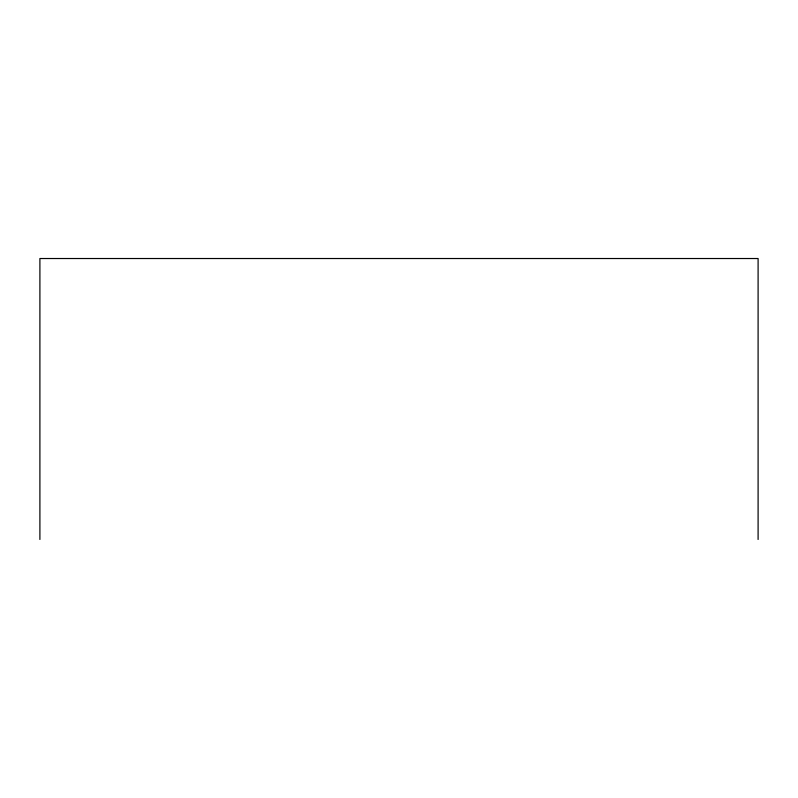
<?xml version="1.0" encoding="UTF-8"?>
<svg xmlns="http://www.w3.org/2000/svg" width="798" height="798" viewBox="0 0 798 798"><rect width="100%" height="100%" fill="white"/><g stroke="black" fill="none" stroke-linecap="round" stroke-linejoin="round"><path stroke-width="1.2" d="M758.1 539.478L758.1 258.522L39.9 258.522L39.9 539.478"/></g></svg>
